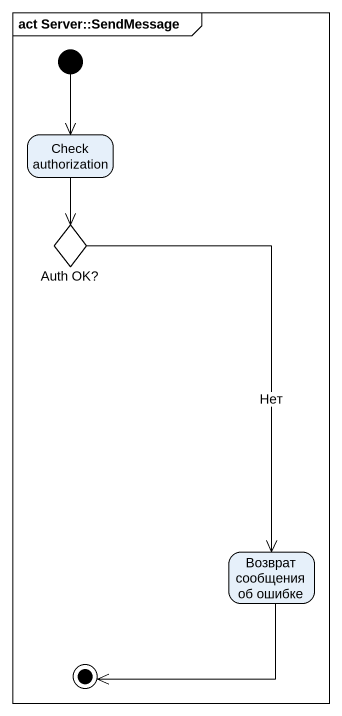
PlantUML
@startuml
mainframe act Server::SendMessage
hide empty description
state "Check authorization" as Check_authorization
state "Auth OK?" as Auth_OK <<choice>>
state "Возврат сообщения об ошибке" as Возврат_сообщения_об_ошибке
[*] --> Check_authorization
Check_authorization --> Auth_OK
Auth_OK --> Возврат_сообщения_об_ошибке : Нет
Возврат_сообщения_об_ошибке -left-> [*]
@enduml
